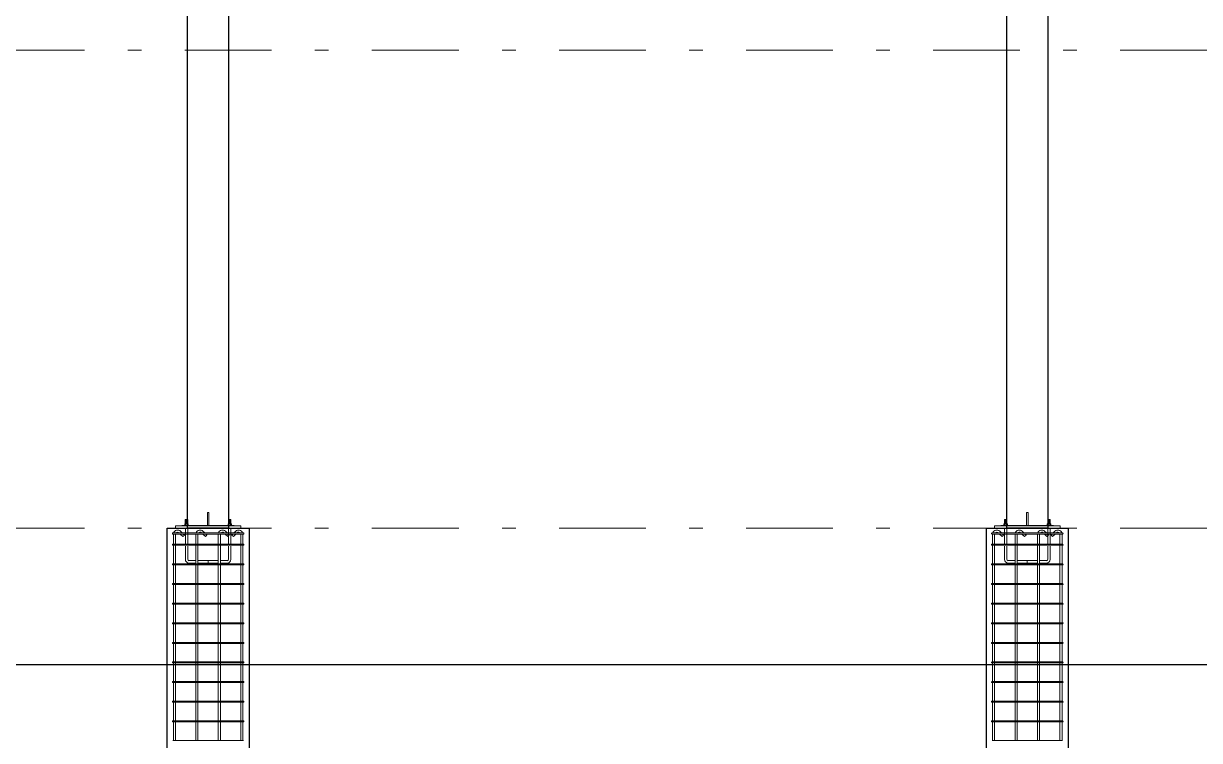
# Model space of a CAD drawing. Header units: millimetres. Extents: x 2175 to 3376, y 1504 to 1740.
# Drawn here: x 3164.79 to 3173.4, y 1538.56 to 1543.81 of the extents above; entities that cross this region are included whole.
import ezdxf

# ---------------------------------------------------------------- set-up
doc = ezdxf.new("R2010")
doc.units = ezdxf.units.MM
for name, pattern in [('DASHDOT2', [12.7, 6.35, -3.175, 0, -3.175]), ('DASHDOTX2', [50.8, 25.4, -12.7, 0, -12.7]), ('DASHED', [19.05, 12.7, -6.35])]:
    doc.linetypes.add(name, pattern=pattern)
doc.layers.add('As Atap', color=3, linetype='DASHDOTX2', lineweight=40)
doc.layers.add('Garis Dim', color=131, linetype='DASHED', lineweight=9)
for name, color, linetype in [('GR', 7, 'Continuous'), ('SUNGAI', 150, 'Continuous'), ('WF 150', 5, 'Continuous')]:
    doc.layers.add(name, color=color, linetype=linetype)

msp = doc.modelspace()

# ---------------------------------------------------------------- hatches: boundary and pattern name
at = {"layer": 'Garis Dim', "linetype": 'ByBlock', "lineweight": 5}
h = msp.add_hatch(dxfattribs=at)
h.set_pattern_fill('LINE', color=0, scale=0.00072, angle=-0.00056, style=0)
h.set_pattern_definition([(179.999441, (3864.6225864, 1701.419978), (2.23035e-08, 0.0022860000006), [])])
h.paths.add_polyline_path([(3165.9887, 1540.1776, 0.414214), (3165.9868, 1540.1795), (3165.9733, 1540.1795, 0.414214), (3165.9714, 1540.1776), (3165.9714, 1540.1469), (3165.9887, 1540.1469)])
h = msp.add_hatch(dxfattribs=at)
h.set_pattern_fill('LINE', color=0, scale=0.00072, angle=-0.00056, style=0)
h.set_pattern_definition([(179.999441, (3864.3057855, 1701.419981), (2.23035e-08, 0.0022860000006), [])])
h.paths.add_polyline_path([(3166.3055, 1540.1776, 0.414214), (3166.3036, 1540.1795), (3166.2901, 1540.1795, 0.414214), (3166.2882, 1540.1776), (3166.2882, 1540.1469), (3166.3055, 1540.1469)])
h = msp.add_hatch(dxfattribs=at)
h.set_pattern_fill('LINE', color=0, scale=0.00072, angle=-0.00056, style=0)
h.set_pattern_definition([(179.999441, (3870.6225864, 1701.419978), (2.23035e-08, 0.0022860000006), [])])
h.paths.add_polyline_path([(3171.9887, 1540.1776, 0.414214), (3171.9868, 1540.1795), (3171.9733, 1540.1795, 0.414214), (3171.9714, 1540.1776), (3171.9714, 1540.1469), (3171.9887, 1540.1469)])
h = msp.add_hatch(dxfattribs=at)
h.set_pattern_fill('LINE', color=0, scale=0.00072, angle=-0.00056, style=0)
h.set_pattern_definition([(179.999441, (3870.3057855, 1701.419981), (2.23035e-08, 0.0022860000006), [])])
h.paths.add_polyline_path([(3172.3055, 1540.1776, 0.414214), (3172.3036, 1540.1795), (3172.2901, 1540.1795, 0.414214), (3172.2882, 1540.1776), (3172.2882, 1540.1469), (3172.3055, 1540.1469)])

# ---------------------------------------------------------------- linework, layer by layer
for p, q in [((3166.3296, 1540.1315), (3165.9456, 1540.1315)), ((3166.3296, 1540.1315), (3165.9456, 1540.1315)), ((3172.3296, 1540.1315), (3171.9456, 1540.1315)), ((3172.3296, 1540.1315), (3171.9456, 1540.1315))]:
    msp.add_line(p, q)
at = {"lineweight": 18}
for p, q in [((3166.3776, 1540.1162), (3165.8976, 1540.1161)), ((3166.3776, 1540.1162), (3165.8976, 1540.1162)), ((3172.3776, 1540.1162), (3171.8976, 1540.1161)), ((3172.3776, 1540.1162), (3171.8976, 1540.1162))]:
    msp.add_line(p, q, dxfattribs=at)
at = {"layer": 'As Atap', "color": 0, "linetype": 'ByBlock', "lineweight": 5}
for p, q in [((3166.1332, 1540.2314), (3166.1437, 1540.2314)), ((3166.1332, 1540.1315), (3166.1332, 1540.2314)), ((3166.1437, 1540.1315), (3166.1437, 1540.2314)), ((3172.1332, 1540.2314), (3172.1437, 1540.2314)), ((3172.1332, 1540.1315), (3172.1332, 1540.2314)), ((3172.1437, 1540.1315), (3172.1437, 1540.2314)), ((3165.9868, 1540.1795), (3165.9733, 1540.1795)), ((3166.3036, 1540.1795), (3166.2901, 1540.1795)), ((3171.9868, 1540.1795), (3171.9733, 1540.1795)), ((3172.3036, 1540.1795), (3172.2901, 1540.1795)), ((3165.884, 1540.0727), (3165.884, 1539.9983)), ((3165.8994, 1540.0727), (3165.8994, 1539.9983)), ((3165.9717, 1540.1162), (3165.9717, 1540.073)), ((3165.9717, 1540.0727), (3165.9717, 1539.9983)), ((3165.9887, 1540.1162), (3165.9887, 1540.073)), ((3165.9887, 1540.0727), (3165.9887, 1539.9983)), ((3166.0485, 1540.0711), (3166.0485, 1539.9983)), ((3166.0639, 1540.0711), (3166.0639, 1539.9983)), ((3166.213, 1540.0711), (3166.213, 1539.9983)), ((3166.2284, 1540.0711), (3166.2284, 1539.9983)), ((3166.2885, 1540.1162), (3166.2885, 1540.073)), ((3166.2885, 1540.0727), (3166.2885, 1539.9983)), ((3166.3055, 1540.1162), (3166.3055, 1540.073)), ((3166.3055, 1540.0727), (3166.3055, 1539.9983)), ((3166.3775, 1540.0711), (3166.3775, 1539.9983)), ((3166.3928, 1540.0711), (3166.3928, 1539.9983)), ((3171.884, 1540.0727), (3171.884, 1539.9983)), ((3171.8994, 1540.0727), (3171.8994, 1539.9983)), ((3171.9717, 1540.1162), (3171.9717, 1540.073)), ((3171.9717, 1540.0727), (3171.9717, 1539.9983)), ((3171.9887, 1540.1162), (3171.9887, 1540.073)), ((3171.9887, 1540.0727), (3171.9887, 1539.9983)), ((3172.0485, 1540.0711), (3172.0485, 1539.9983)), ((3172.0639, 1540.0711), (3172.0639, 1539.9983)), ((3172.213, 1540.0711), (3172.213, 1539.9983)), ((3172.2284, 1540.0711), (3172.2284, 1539.9983)), ((3172.2885, 1540.1162), (3172.2885, 1540.073)), ((3172.2885, 1540.0727), (3172.2885, 1539.9983)), ((3172.3055, 1540.1162), (3172.3055, 1540.073)), ((3172.3055, 1540.0727), (3172.3055, 1539.9983)), ((3172.3775, 1540.0711), (3172.3775, 1539.9983)), ((3172.3928, 1540.0711), (3172.3928, 1539.9983)), ((3165.884, 1539.9906), (3165.884, 1539.8543)), ((3165.8994, 1539.9906), (3165.8994, 1539.8543)), ((3165.9717, 1539.9832), (3165.9717, 1539.8861)), ((3165.9887, 1539.9832), (3165.9887, 1539.8861)), ((3166.0485, 1539.9906), (3166.0485, 1539.8543)), ((3166.0639, 1539.9906), (3166.0639, 1539.8543)), ((3166.213, 1539.9906), (3166.213, 1539.8543)), ((3166.2284, 1539.9906), (3166.2284, 1539.8543)), ((3166.2885, 1539.9832), (3166.2885, 1539.8861)), ((3166.3055, 1539.9832), (3166.3055, 1539.8861)), ((3166.3775, 1539.9906), (3166.3775, 1539.8543)), ((3166.3928, 1539.9906), (3166.3928, 1539.8543)), ((3171.884, 1539.9906), (3171.884, 1539.8543)), ((3171.8994, 1539.9906), (3171.8994, 1539.8543)), ((3171.9717, 1539.9832), (3171.9717, 1539.8861)), ((3171.9887, 1539.9832), (3171.9887, 1539.8861)), ((3172.0485, 1539.9906), (3172.0485, 1539.8543)), ((3172.0639, 1539.9906), (3172.0639, 1539.8543)), ((3172.213, 1539.9906), (3172.213, 1539.8543)), ((3172.2284, 1539.9906), (3172.2284, 1539.8543)), ((3172.2885, 1539.9832), (3172.2885, 1539.8861)), ((3172.3055, 1539.9832), (3172.3055, 1539.8861)), ((3172.3775, 1539.9906), (3172.3775, 1539.8543)), ((3172.3928, 1539.9906), (3172.3928, 1539.8543)), ((3165.9973, 1539.8775), (3166.0485, 1539.8775)), ((3165.9976, 1539.8602), (3166.0485, 1539.8602)), ((3166.0639, 1539.8775), (3166.213, 1539.8775)), ((3166.0639, 1539.8602), (3166.213, 1539.8602)), ((3166.138, 1539.8775), (3166.138, 1539.8602)), ((3166.2284, 1539.8775), (3166.2799, 1539.8775)), ((3166.2284, 1539.8602), (3166.2796, 1539.8602)), ((3171.9973, 1539.8775), (3172.0485, 1539.8775)), ((3171.9976, 1539.8602), (3172.0485, 1539.8602)), ((3172.0639, 1539.8775), (3172.213, 1539.8775)), ((3172.0639, 1539.8602), (3172.213, 1539.8602)), ((3172.138, 1539.8775), (3172.138, 1539.8602)), ((3172.2284, 1539.8775), (3172.2799, 1539.8775)), ((3172.2284, 1539.8602), (3172.2796, 1539.8602)), ((3165.884, 1539.8466), (3165.884, 1539.7103)), ((3165.8994, 1539.8466), (3165.8994, 1539.7103)), ((3166.0485, 1539.8466), (3166.0485, 1539.7103)), ((3166.0639, 1539.8466), (3166.0639, 1539.7103)), ((3166.213, 1539.8466), (3166.213, 1539.7103)), ((3166.2284, 1539.8466), (3166.2284, 1539.7103)), ((3166.3775, 1539.8466), (3166.3775, 1539.7103)), ((3166.3928, 1539.8466), (3166.3928, 1539.7103)), ((3171.884, 1539.8466), (3171.884, 1539.7103)), ((3171.8994, 1539.8466), (3171.8994, 1539.7103)), ((3172.0485, 1539.8466), (3172.0485, 1539.7103)), ((3172.0639, 1539.8466), (3172.0639, 1539.7103)), ((3172.213, 1539.8466), (3172.213, 1539.7103)), ((3172.2284, 1539.8466), (3172.2284, 1539.7103)), ((3172.3775, 1539.8466), (3172.3775, 1539.7103)), ((3172.3928, 1539.8466), (3172.3928, 1539.7103)), ((3165.884, 1539.7026), (3165.884, 1539.5663)), ((3165.8994, 1539.7026), (3165.8994, 1539.5663)), ((3166.0485, 1539.7026), (3166.0485, 1539.5663)), ((3166.0639, 1539.7026), (3166.0639, 1539.5663)), ((3166.213, 1539.7026), (3166.213, 1539.5663)), ((3166.2284, 1539.7026), (3166.2284, 1539.5663)), ((3166.3775, 1539.7026), (3166.3775, 1539.5663)), ((3166.3928, 1539.7026), (3166.3928, 1539.5663)), ((3171.884, 1539.7026), (3171.884, 1539.5663)), ((3171.8994, 1539.7026), (3171.8994, 1539.5663)), ((3172.0485, 1539.7026), (3172.0485, 1539.5663)), ((3172.0639, 1539.7026), (3172.0639, 1539.5663)), ((3172.213, 1539.7026), (3172.213, 1539.5663)), ((3172.2284, 1539.7026), (3172.2284, 1539.5663)), ((3172.3775, 1539.7026), (3172.3775, 1539.5663)), ((3172.3928, 1539.7026), (3172.3928, 1539.5663)), ((3165.884, 1539.5592), (3165.884, 1539.4229)), ((3165.8994, 1539.5592), (3165.8994, 1539.4229)), ((3166.0485, 1539.5592), (3166.0485, 1539.4229)), ((3166.0639, 1539.5592), (3166.0639, 1539.4229)), ((3166.213, 1539.5592), (3166.213, 1539.4229)), ((3166.2284, 1539.5592), (3166.2284, 1539.4229)), ((3166.3775, 1539.5592), (3166.3775, 1539.4229)), ((3166.3928, 1539.5592), (3166.3928, 1539.4229)), ((3171.884, 1539.5592), (3171.884, 1539.4229)), ((3171.8994, 1539.5592), (3171.8994, 1539.4229)), ((3172.0485, 1539.5592), (3172.0485, 1539.4229)), ((3172.0639, 1539.5592), (3172.0639, 1539.4229)), ((3172.213, 1539.5592), (3172.213, 1539.4229)), ((3172.2284, 1539.5592), (3172.2284, 1539.4229)), ((3172.3775, 1539.5592), (3172.3775, 1539.4229)), ((3172.3928, 1539.5592), (3172.3928, 1539.4229)), ((3165.884, 1539.4152), (3165.884, 1539.2789)), ((3165.8994, 1539.4152), (3165.8994, 1539.2789)), ((3166.0485, 1539.4152), (3166.0485, 1539.2789)), ((3166.0639, 1539.4152), (3166.0639, 1539.2789)), ((3166.213, 1539.4152), (3166.213, 1539.2789)), ((3166.2284, 1539.4152), (3166.2284, 1539.2789)), ((3166.3775, 1539.4152), (3166.3775, 1539.2789)), ((3166.3928, 1539.4152), (3166.3928, 1539.2789)), ((3171.884, 1539.4152), (3171.884, 1539.2789)), ((3171.8994, 1539.4152), (3171.8994, 1539.2789)), ((3172.0485, 1539.4152), (3172.0485, 1539.2789)), ((3172.0639, 1539.4152), (3172.0639, 1539.2789)), ((3172.213, 1539.4152), (3172.213, 1539.2789)), ((3172.2284, 1539.4152), (3172.2284, 1539.2789)), ((3172.3775, 1539.4152), (3172.3775, 1539.2789)), ((3172.3928, 1539.4152), (3172.3928, 1539.2789)), ((3165.884, 1539.2719), (3165.884, 1539.1356)), ((3165.8994, 1539.2719), (3165.8994, 1539.1356)), ((3166.0485, 1539.2719), (3166.0485, 1539.1356)), ((3166.0639, 1539.2719), (3166.0639, 1539.1356)), ((3166.213, 1539.2719), (3166.213, 1539.1356)), ((3166.2284, 1539.2719), (3166.2284, 1539.1356)), ((3166.3775, 1539.2719), (3166.3775, 1539.1356)), ((3166.3928, 1539.2719), (3166.3928, 1539.1356)), ((3171.884, 1539.2719), (3171.884, 1539.1356)), ((3171.8994, 1539.2719), (3171.8994, 1539.1356)), ((3172.0485, 1539.2719), (3172.0485, 1539.1356)), ((3172.0639, 1539.2719), (3172.0639, 1539.1356)), ((3172.213, 1539.2719), (3172.213, 1539.1356)), ((3172.2284, 1539.2719), (3172.2284, 1539.1356)), ((3172.3775, 1539.2719), (3172.3775, 1539.1356)), ((3172.3928, 1539.2719), (3172.3928, 1539.1356)), ((3165.884, 1539.1279), (3165.884, 1538.9916)), ((3165.8994, 1539.1279), (3165.8994, 1538.9916)), ((3166.0485, 1539.1279), (3166.0485, 1538.9916)), ((3166.0639, 1539.1279), (3166.0639, 1538.9916)), ((3166.213, 1539.1279), (3166.213, 1538.9916)), ((3166.2284, 1539.1279), (3166.2284, 1538.9916)), ((3166.3775, 1539.1285), (3166.3775, 1538.9922)), ((3166.3928, 1539.1285), (3166.3928, 1538.9922)), ((3171.884, 1539.1279), (3171.884, 1538.9916)), ((3171.8994, 1539.1279), (3171.8994, 1538.9916)), ((3172.0485, 1539.1279), (3172.0485, 1538.9916)), ((3172.0639, 1539.1279), (3172.0639, 1538.9916)), ((3172.213, 1539.1279), (3172.213, 1538.9916)), ((3172.2284, 1539.1279), (3172.2284, 1538.9916)), ((3172.3775, 1539.1285), (3172.3775, 1538.9922)), ((3172.3928, 1539.1285), (3172.3928, 1538.9922)), ((3165.884, 1538.9839), (3165.884, 1538.8476)), ((3165.8994, 1538.9839), (3165.8994, 1538.8476)), ((3166.0485, 1538.9839), (3166.0485, 1538.8476)), ((3166.0639, 1538.9839), (3166.0639, 1538.8476)), ((3166.213, 1538.9839), (3166.213, 1538.8476)), ((3166.2284, 1538.9839), (3166.2284, 1538.8476)), ((3166.3775, 1538.9839), (3166.3775, 1538.8476)), ((3166.3928, 1538.9839), (3166.3928, 1538.8476)), ((3171.884, 1538.9839), (3171.884, 1538.8476)), ((3171.8994, 1538.9839), (3171.8994, 1538.8476)), ((3172.0485, 1538.9839), (3172.0485, 1538.8476)), ((3172.0639, 1538.9839), (3172.0639, 1538.8476)), ((3172.213, 1538.9839), (3172.213, 1538.8476)), ((3172.2284, 1538.9839), (3172.2284, 1538.8476)), ((3172.3775, 1538.9839), (3172.3775, 1538.8476)), ((3172.3928, 1538.9839), (3172.3928, 1538.8476)), ((3165.884, 1538.8399), (3165.884, 1538.7036)), ((3165.8994, 1538.8399), (3165.8994, 1538.7036)), ((3166.0485, 1538.8399), (3166.0485, 1538.7036)), ((3166.0639, 1538.8399), (3166.0639, 1538.7036)), ((3166.213, 1538.8399), (3166.213, 1538.7036)), ((3166.2284, 1538.8399), (3166.2284, 1538.7036)), ((3166.3775, 1538.8399), (3166.3775, 1538.7036)), ((3166.3928, 1538.8399), (3166.3928, 1538.7036)), ((3171.884, 1538.8399), (3171.884, 1538.7036)), ((3171.8994, 1538.8399), (3171.8994, 1538.7036)), ((3172.0485, 1538.8399), (3172.0485, 1538.7036)), ((3172.0639, 1538.8399), (3172.0639, 1538.7036)), ((3172.213, 1538.8399), (3172.213, 1538.7036)), ((3172.2284, 1538.8399), (3172.2284, 1538.7036)), ((3172.3775, 1538.8399), (3172.3775, 1538.7036)), ((3172.3928, 1538.8399), (3172.3928, 1538.7036)), ((3165.884, 1538.6965), (3165.884, 1538.5602)), ((3165.8994, 1538.6965), (3165.8994, 1538.5602)), ((3166.0485, 1538.6965), (3166.0485, 1538.5602)), ((3166.0639, 1538.6965), (3166.0639, 1538.5602)), ((3166.213, 1538.6965), (3166.213, 1538.5602)), ((3166.2284, 1538.6965), (3166.2284, 1538.5602)), ((3166.3775, 1538.6965), (3166.3775, 1538.5602)), ((3166.3928, 1538.6965), (3166.3928, 1538.5602)), ((3171.884, 1538.6965), (3171.884, 1538.5602)), ((3171.8994, 1538.6965), (3171.8994, 1538.5602)), ((3172.0485, 1538.6965), (3172.0485, 1538.5602)), ((3172.0639, 1538.6965), (3172.0639, 1538.5602)), ((3172.213, 1538.6965), (3172.213, 1538.5602)), ((3172.2284, 1538.6965), (3172.2284, 1538.5602)), ((3172.3775, 1538.6965), (3172.3775, 1538.5602)), ((3172.3928, 1538.6965), (3172.3928, 1538.5602))]:
    msp.add_line(p, q, dxfattribs=at)
at = {"layer": 'As Atap', "color": 7, "linetype": 'ByBlock', "lineweight": 9}
for p, q in [((3165.8984, 1540.1315), (3165.8984, 1540.1162)), ((3165.8984, 1540.1315), (3166.3784, 1540.1315)), ((3166.3784, 1540.1315), (3166.3784, 1540.1162)), ((3171.8984, 1540.1315), (3171.8984, 1540.1162)), ((3171.8984, 1540.1315), (3172.3784, 1540.1315)), ((3172.3784, 1540.1315), (3172.3784, 1540.1162))]:
    msp.add_line(p, q, dxfattribs=at)
at = {"layer": 'As Atap', "color": 7, "linetype": 'ByBlock', "lineweight": 5}
for p, q in [((3165.9957, 1540.1335), (3165.9644, 1540.1335)), ((3165.9928, 1540.1469), (3165.9673, 1540.1469)), ((3166.3125, 1540.1335), (3166.2812, 1540.1335)), ((3166.3096, 1540.1469), (3166.2841, 1540.1469)), ((3171.9957, 1540.1335), (3171.9644, 1540.1335)), ((3171.9928, 1540.1469), (3171.9673, 1540.1469)), ((3172.3125, 1540.1335), (3172.2812, 1540.1335)), ((3172.3096, 1540.1469), (3172.2841, 1540.1469))]:
    msp.add_line(p, q, dxfattribs=at)
at = {"layer": 'As Atap', "color": 0, "linetype": 'ByBlock', "lineweight": 5}
for centre, radius, start, end in [((3165.9976, 1539.8861), 0.0259, 180, 270), ((3165.9973, 1539.8861), 0.00864, 180, 270), ((3166.2796, 1539.8861), 0.0259, 270, 0), ((3166.2799, 1539.8861), 0.00864, 270, 0), ((3171.9976, 1539.8861), 0.0259, 180, 270), ((3171.9973, 1539.8861), 0.00864, 180, 270), ((3172.2796, 1539.8861), 0.0259, 270, 0), ((3172.2799, 1539.8861), 0.00864, 270, 0)]:
    msp.add_arc(centre, radius, start, end, dxfattribs=at)
at = {"layer": 'Garis Dim', "linetype": 'DASHDOT2', "ltscale": 0.1}
for p, q in [((3085.1387, 1543.6162), (3178.1387, 1543.6162)), ((3085.1387, 1540.1162), (3178.1387, 1540.1162))]:
    msp.add_line(p, q, dxfattribs=at)
at = {"layer": 'Garis Dim', "color": 7, "linetype": 'ByBlock', "lineweight": 5}
for p, q in [((3165.9644, 1540.1315), (3165.9644, 1540.1335)), ((3165.9673, 1540.1335), (3165.9673, 1540.1469)), ((3165.9737, 1540.1335), (3165.9737, 1540.1469)), ((3165.9864, 1540.1335), (3165.9864, 1540.1469)), ((3165.9928, 1540.1335), (3165.9928, 1540.1469)), ((3165.9957, 1540.1315), (3165.9957, 1540.1335)), ((3166.2812, 1540.1315), (3166.2812, 1540.1335)), ((3166.2841, 1540.1335), (3166.2841, 1540.1469)), ((3166.2905, 1540.1335), (3166.2905, 1540.1469)), ((3166.3032, 1540.1335), (3166.3032, 1540.1469)), ((3166.3096, 1540.1335), (3166.3096, 1540.1469)), ((3166.3125, 1540.1315), (3166.3125, 1540.1335)), ((3171.9644, 1540.1315), (3171.9644, 1540.1335)), ((3171.9673, 1540.1335), (3171.9673, 1540.1469)), ((3171.9737, 1540.1335), (3171.9737, 1540.1469)), ((3171.9864, 1540.1335), (3171.9864, 1540.1469)), ((3171.9928, 1540.1335), (3171.9928, 1540.1469)), ((3171.9957, 1540.1315), (3171.9957, 1540.1335)), ((3172.2812, 1540.1315), (3172.2812, 1540.1335)), ((3172.2841, 1540.1335), (3172.2841, 1540.1469)), ((3172.2905, 1540.1335), (3172.2905, 1540.1469)), ((3172.3032, 1540.1335), (3172.3032, 1540.1469)), ((3172.3096, 1540.1335), (3172.3096, 1540.1469)), ((3172.3125, 1540.1315), (3172.3125, 1540.1335))]:
    msp.add_line(p, q, dxfattribs=at)
at = {"layer": 'Garis Dim', "color": 0, "linetype": 'ByBlock', "lineweight": 5}
for p, q in [((3165.9714, 1540.1469), (3165.9714, 1540.1776)), ((3165.9887, 1540.1469), (3165.9887, 1540.1776)), ((3166.2882, 1540.1469), (3166.2882, 1540.1776)), ((3166.3055, 1540.1469), (3166.3055, 1540.1776)), ((3171.9714, 1540.1469), (3171.9714, 1540.1776)), ((3171.9887, 1540.1469), (3171.9887, 1540.1776)), ((3172.2882, 1540.1469), (3172.2882, 1540.1776)), ((3172.3055, 1540.1469), (3172.3055, 1540.1776)), ((3166.3967, 1540.0803), (3165.8802, 1540.0803)), ((3166.3967, 1540.0727), (3165.8802, 1540.0727)), ((3165.9349, 1540.0727), (3165.9537, 1540.0539)), ((3165.9365, 1540.0928), (3165.949, 1540.0803)), ((3165.9496, 1540.082), (3165.9512, 1540.0803)), ((3165.9646, 1540.0647), (3165.9537, 1540.0539)), ((3165.9566, 1540.0727), (3165.9646, 1540.0647)), ((3166.09, 1540.082), (3166.0917, 1540.0803)), ((3166.0993, 1540.0727), (3166.1181, 1540.0539)), ((3166.1009, 1540.0928), (3166.1134, 1540.0803)), ((3166.129, 1540.0647), (3166.1181, 1540.0539)), ((3166.1211, 1540.0727), (3166.129, 1540.0647)), ((3166.2546, 1540.082), (3166.2562, 1540.0803)), ((3166.2639, 1540.0727), (3166.2827, 1540.0539)), ((3166.2654, 1540.0928), (3166.2779, 1540.0803)), ((3166.2801, 1540.0727), (3166.2881, 1540.0647)), ((3166.2935, 1540.0647), (3166.2827, 1540.0539)), ((3166.2856, 1540.0727), (3166.2935, 1540.0647)), ((3166.3202, 1540.0727), (3166.3123, 1540.0647)), ((3166.3123, 1540.0647), (3166.3232, 1540.0539)), ((3166.342, 1540.0727), (3166.3232, 1540.0539)), ((3166.3404, 1540.0928), (3166.3279, 1540.0803)), ((3166.3513, 1540.082), (3166.3496, 1540.0803)), ((3172.3967, 1540.0803), (3171.8802, 1540.0803)), ((3172.3967, 1540.0727), (3171.8802, 1540.0727)), ((3171.9349, 1540.0727), (3171.9537, 1540.0539)), ((3171.9365, 1540.0928), (3171.949, 1540.0803)), ((3171.9496, 1540.082), (3171.9512, 1540.0803)), ((3171.9646, 1540.0647), (3171.9537, 1540.0539)), ((3171.9566, 1540.0727), (3171.9646, 1540.0647)), ((3172.09, 1540.082), (3172.0917, 1540.0803)), ((3172.0993, 1540.0727), (3172.1181, 1540.0539)), ((3172.1009, 1540.0928), (3172.1134, 1540.0803)), ((3172.129, 1540.0647), (3172.1181, 1540.0539)), ((3172.1211, 1540.0727), (3172.129, 1540.0647)), ((3172.2546, 1540.082), (3172.2562, 1540.0803)), ((3172.2639, 1540.0727), (3172.2827, 1540.0539)), ((3172.2654, 1540.0928), (3172.2779, 1540.0803)), ((3172.2801, 1540.0727), (3172.2881, 1540.0647)), ((3172.2935, 1540.0647), (3172.2827, 1540.0539)), ((3172.2856, 1540.0727), (3172.2935, 1540.0647)), ((3172.3202, 1540.0727), (3172.3123, 1540.0647)), ((3172.3123, 1540.0647), (3172.3232, 1540.0539)), ((3172.342, 1540.0727), (3172.3232, 1540.0539)), ((3172.3404, 1540.0928), (3172.3279, 1540.0803)), ((3172.3513, 1540.082), (3172.3496, 1540.0803)), ((3166.3967, 1539.9983), (3165.8802, 1539.9983)), ((3166.3967, 1539.9906), (3165.8802, 1539.9906)), ((3172.3967, 1539.9983), (3171.8802, 1539.9983)), ((3172.3967, 1539.9906), (3171.8802, 1539.9906)), ((3166.3967, 1539.8543), (3165.8802, 1539.8543)), ((3166.3967, 1539.8466), (3165.8802, 1539.8466)), ((3172.3967, 1539.8543), (3171.8802, 1539.8543)), ((3172.3967, 1539.8466), (3171.8802, 1539.8466)), ((3166.3967, 1539.7103), (3165.8802, 1539.7103)), ((3166.3967, 1539.7026), (3165.8802, 1539.7026)), ((3172.3967, 1539.7103), (3171.8802, 1539.7103)), ((3172.3967, 1539.7026), (3171.8802, 1539.7026)), ((3166.3967, 1539.5663), (3165.8802, 1539.5663)), ((3166.3967, 1539.5586), (3165.8802, 1539.5586)), ((3172.3967, 1539.5663), (3171.8802, 1539.5663)), ((3172.3967, 1539.5586), (3171.8802, 1539.5586)), ((3166.3967, 1539.4229), (3165.8802, 1539.4229)), ((3166.3967, 1539.4152), (3165.8802, 1539.4152)), ((3172.3967, 1539.4229), (3171.8802, 1539.4229)), ((3172.3967, 1539.4152), (3171.8802, 1539.4152)), ((3166.3967, 1539.2789), (3165.8802, 1539.2789)), ((3166.3967, 1539.2712), (3165.8802, 1539.2712)), ((3172.3967, 1539.2789), (3171.8802, 1539.2789)), ((3172.3967, 1539.2712), (3171.8802, 1539.2712)), ((3166.3967, 1539.1356), (3165.8802, 1539.1356)), ((3166.3967, 1539.1279), (3165.8802, 1539.1279)), ((3172.3967, 1539.1356), (3171.8802, 1539.1356)), ((3172.3967, 1539.1279), (3171.8802, 1539.1279)), ((3166.3967, 1538.9916), (3165.8802, 1538.9916)), ((3166.3967, 1538.9839), (3165.8802, 1538.9839)), ((3172.3967, 1538.9916), (3171.8802, 1538.9916)), ((3172.3967, 1538.9839), (3171.8802, 1538.9839)), ((3166.3967, 1538.8476), (3165.8802, 1538.8476)), ((3166.3967, 1538.8399), (3165.8802, 1538.8399)), ((3172.3967, 1538.8476), (3171.8802, 1538.8476)), ((3172.3967, 1538.8399), (3171.8802, 1538.8399)), ((3166.3967, 1538.7036), (3165.8802, 1538.7036)), ((3166.3967, 1538.6959), (3165.8802, 1538.6959)), ((3172.3967, 1538.7036), (3171.8802, 1538.7036)), ((3172.3967, 1538.6959), (3171.8802, 1538.6959)), ((3166.3967, 1538.5602), (3165.8802, 1538.5602)), ((3172.3967, 1538.5602), (3171.8802, 1538.5602))]:
    msp.add_line(p, q, dxfattribs=at)
at = {"layer": 'Garis Dim', "color": 7, "linetype": 'ByBlock', "lineweight": 5}
for centre, radius, start, end in [((3165.9705, 1540.156), 0.00967, 250.751, 289.249), ((3165.98, 1540.1626), 0.0169, 247.90065, 292.09935), ((3165.9896, 1540.156), 0.00967, 250.75362, 289.24638), ((3166.2873, 1540.156), 0.00967, 250.751, 289.249), ((3166.2968, 1540.1626), 0.0169, 247.90065, 292.09935), ((3166.3064, 1540.156), 0.00967, 250.75362, 289.24638), ((3171.9705, 1540.156), 0.00967, 250.751, 289.249), ((3171.98, 1540.1626), 0.0169, 247.90065, 292.09935), ((3171.9896, 1540.156), 0.00967, 250.75362, 289.24638), ((3172.2873, 1540.156), 0.00967, 250.751, 289.249), ((3172.2968, 1540.1626), 0.0169, 247.90065, 292.09935), ((3172.3064, 1540.156), 0.00967, 250.75362, 289.24638)]:
    msp.add_arc(centre, radius, start, end, dxfattribs=at)
at = {"layer": 'Garis Dim', "color": 0, "linetype": 'ByBlock', "lineweight": 5}
for centre, radius, start, end in [((3165.9733, 1540.1776), 0.00192, 90, 180), ((3165.9868, 1540.1776), 0.00192, 0, 90), ((3166.2901, 1540.1776), 0.00192, 90, 180), ((3166.3036, 1540.1776), 0.00192, 0, 90), ((3171.9733, 1540.1776), 0.00192, 90, 180), ((3171.9868, 1540.1776), 0.00192, 0, 90), ((3172.2901, 1540.1776), 0.00192, 90, 180), ((3172.3036, 1540.1776), 0.00192, 0, 90), ((3165.8802, 1540.0765), 0.00384, 90, 270.00063), ((3165.9148, 1540.0711), 0.0307, 177.08486, 180), ((3165.9148, 1540.0711), 0.0307, 45, 162.49093), ((3165.9148, 1540.0711), 0.0154, 36.99272, 143.00728), ((3165.9388, 1540.0711), 0.0154, 174.16215, 180), ((3166.0792, 1540.0711), 0.0307, 45, 162.49093), ((3166.0792, 1540.0711), 0.0154, 174.16215, 180), ((3166.0792, 1540.0711), 0.0154, 45, 143.00728), ((3166.1422, 1540.0711), 0.0154, 174.16215, 180), ((3166.2437, 1540.0711), 0.0307, 45, 162.49093), ((3166.2437, 1540.0711), 0.0154, 174.16215, 180), ((3166.2437, 1540.0711), 0.0154, 45, 143.00728), ((3166.3621, 1540.0711), 0.0307, 17.50907, 135), ((3166.3621, 1540.0711), 0.0154, 36.99272, 135), ((3166.3621, 1540.0711), 0.0154, 0, 5.83785), ((3166.3621, 1540.0711), 0.0307, 0, 2.91514), ((3166.3967, 1540.0765), 0.00384, 270, 90), ((3171.8802, 1540.0765), 0.00384, 90, 270.00063), ((3171.9148, 1540.0711), 0.0307, 177.08486, 180), ((3171.9148, 1540.0711), 0.0307, 45, 162.49093), ((3171.9148, 1540.0711), 0.0154, 36.99272, 143.00728), ((3171.9388, 1540.0711), 0.0154, 174.16215, 180), ((3172.0792, 1540.0711), 0.0307, 45, 162.49093), ((3172.0792, 1540.0711), 0.0154, 174.16215, 180), ((3172.0792, 1540.0711), 0.0154, 45, 143.00728), ((3172.1422, 1540.0711), 0.0154, 174.16215, 180), ((3172.2437, 1540.0711), 0.0307, 45, 162.49093), ((3172.2437, 1540.0711), 0.0154, 174.16215, 180), ((3172.2437, 1540.0711), 0.0154, 45, 143.00728), ((3172.3621, 1540.0711), 0.0307, 17.50907, 135), ((3172.3621, 1540.0711), 0.0154, 36.99272, 135), ((3172.3621, 1540.0711), 0.0154, 0, 5.83785), ((3172.3621, 1540.0711), 0.0307, 0, 2.91514), ((3172.3967, 1540.0765), 0.00384, 270, 90), ((3165.8802, 1539.9944), 0.00384, 90, 270.00063), ((3166.3967, 1539.9944), 0.00384, 270, 90), ((3171.8802, 1539.9944), 0.00384, 90, 270.00063), ((3172.3967, 1539.9944), 0.00384, 270, 90), ((3165.8802, 1539.8504), 0.00384, 90, 270.00063), ((3166.3967, 1539.8504), 0.00384, 270, 90), ((3171.8802, 1539.8504), 0.00384, 90, 270.00063), ((3172.3967, 1539.8504), 0.00384, 270, 90), ((3165.8802, 1539.7064), 0.00384, 90, 270.00063), ((3166.3967, 1539.7064), 0.00384, 270, 90), ((3171.8802, 1539.7064), 0.00384, 90, 270.00063), ((3172.3967, 1539.7064), 0.00384, 270, 90), ((3165.8802, 1539.5624), 0.00384, 90, 270.00063), ((3166.3967, 1539.5624), 0.00384, 270, 90), ((3171.8802, 1539.5624), 0.00384, 90, 270.00063), ((3172.3967, 1539.5624), 0.00384, 270, 90), ((3165.8802, 1539.4191), 0.00384, 90, 270.00063), ((3166.3967, 1539.4191), 0.00384, 270, 90), ((3171.8802, 1539.4191), 0.00384, 90, 270.00063), ((3172.3967, 1539.4191), 0.00384, 270, 90), ((3165.8802, 1539.2751), 0.00384, 90, 270.00063), ((3166.3967, 1539.2751), 0.00384, 270, 90), ((3171.8802, 1539.2751), 0.00384, 90, 270.00063), ((3172.3967, 1539.2751), 0.00384, 270, 90), ((3165.8802, 1539.1317), 0.00384, 90, 270.00063), ((3166.3967, 1539.1317), 0.00384, 270, 90), ((3171.8802, 1539.1317), 0.00384, 90, 270.00063), ((3172.3967, 1539.1317), 0.00384, 270, 90), ((3165.8802, 1538.9877), 0.00384, 90, 270.00063), ((3166.3967, 1538.9877), 0.00384, 270, 90), ((3171.8802, 1538.9877), 0.00384, 90, 270.00063), ((3172.3967, 1538.9877), 0.00384, 270, 90), ((3165.8802, 1538.8437), 0.00384, 90, 270.00063), ((3166.3967, 1538.8437), 0.00384, 270, 90), ((3171.8802, 1538.8437), 0.00384, 90, 270.00063), ((3172.3967, 1538.8437), 0.00384, 270, 90), ((3165.8802, 1538.6997), 0.00384, 90, 270.00063), ((3166.3967, 1538.6997), 0.00384, 270, 90), ((3171.8802, 1538.6997), 0.00384, 90, 270.00063), ((3172.3967, 1538.6997), 0.00384, 270, 90)]:
    msp.add_arc(centre, radius, start, end, dxfattribs=at)
at = {"layer": 'GR'}
msp.add_line((3085.1387, 1539.1162), (3178.1387, 1539.1162), dxfattribs=at)
at = {"layer": 'SUNGAI'}
for points in [[(3165.9884, 1548.1162), (3166.2884, 1548.1162), (3166.2884, 1540.1162), (3165.9884, 1540.1162)], [(3171.9884, 1548.1162), (3172.2884, 1548.1162), (3172.2884, 1540.1162), (3171.9884, 1540.1162)]]:
    msp.add_lwpolyline(points, close=True, dxfattribs=at)
at = {"layer": 'WF 150'}
for points in [[(3165.8384, 1540.1162), (3166.4384, 1540.1162), (3166.4384, 1537.1162), (3165.8384, 1537.1162)], [(3171.8384, 1540.1162), (3172.4384, 1540.1162), (3172.4384, 1537.1162), (3171.8384, 1537.1162)]]:
    msp.add_lwpolyline(points, close=True, dxfattribs=at)

doc.saveas('drawing.dxf')
